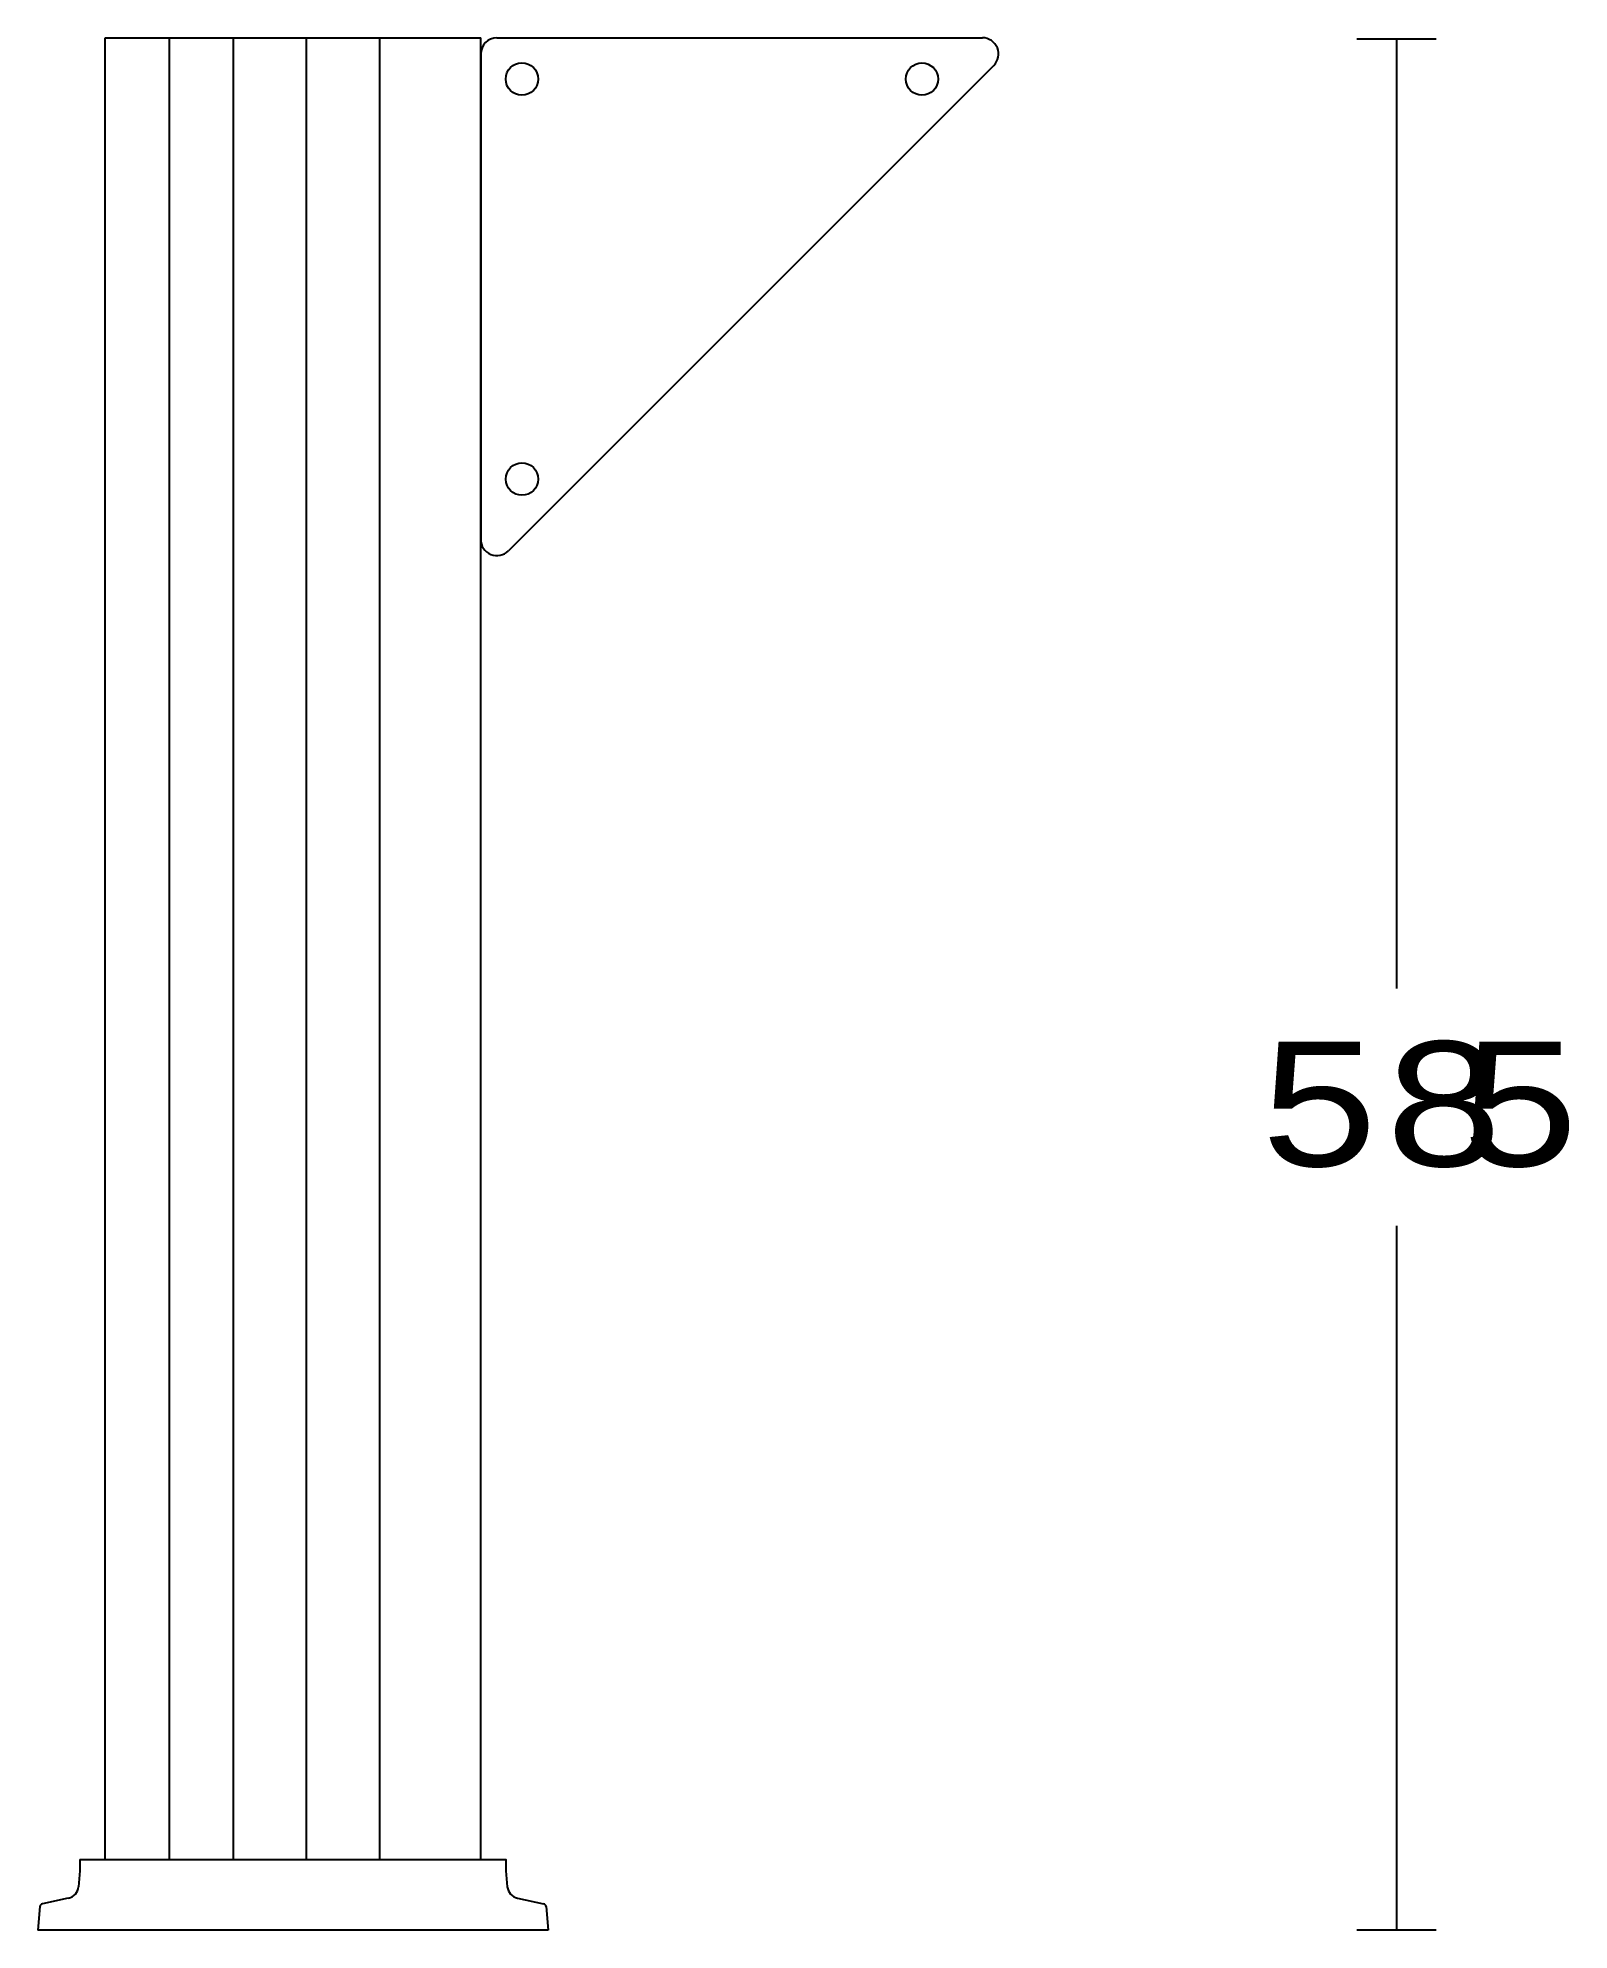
# Model space of a CAD drawing. Extents: x 0 to 160, y 0 to 198.
import ezdxf

# ---------------------------------------------------------------- set-up
doc = ezdxf.new("R2010")
doc.units = 0
doc.layers.add('LIVELLO_1', color=160, linetype='Continuous')
doc.styles.add('STD', font='txt')

# ---------------------------------------------------------------- blocks, each defined once
blk = doc.blocks.new('AI9-BLK1')
at = {"layer": 'LIVELLO_1', "color": 7}
for p, q in [((-72.02, -91.29), (-72.02, 98.64)), ((-72.02, 98.64), (-32.86, 98.64)), ((-65.32, -91.29), (-65.32, 98.64)), ((-58.64, -91.29), (-58.64, 98.64)), ((-51.01, -91.29), (-51.01, 98.64)), ((-43.37, -91.29), (-43.37, 98.64)), ((-32.86, -91.29), (-32.86, 98.64)), ((-32.86, 96.96), (-32.86, 46.35)), ((-31.17, 98.64), (19.44, 98.65)), ((66.73, 98.52), (58.48, 98.52)), ((62.61, 98.52), (62.61, -0.48)), ((20.63, 95.76), (-29.98, 45.16)), ((62.61, -25.23), (62.61, -98.56)), ((-74.65, -92.47), (-74.79, -94.12)), ((-74.65, -91.29), (-74.65, -92.47)), ((-72.02, -91.29), (-32.86, -91.29)), ((-78.82, -96.19), (-79.03, -98.65)), ((-75.86, -95.32), (-78.55, -95.89)), ((-26.05, -96.19), (-25.84, -98.65)), ((-25.84, -98.65), (-79.03, -98.65)), ((66.73, -98.64), (58.48, -98.64))]:
    blk.add_line(p, q, dxfattribs=at)
blk.add_lwpolyline([(-74.65, -91.29), (-30.23, -91.29), (-30.23, -92.47)], dxfattribs=at)
for centre, radius in [((-28.57, 94.35), 1.69), ((13.14, 94.35), 1.68), ((-28.56, 52.64), 1.69)]:
    blk.add_circle(centre, radius, dxfattribs=at)
for points, knots in [([(20.63, 95.76), (21.11, 96.25), (21.26, 96.97), (21, 97.6), (20.73, 98.23), (20.12, 98.65), (19.44, 98.65)], [0, 0, 0, 0, 1, 1, 1, 2, 2, 2, 2]), ([(-32.86, 46.35), (-32.86, 45.67), (-32.45, 45.06), (-31.82, 44.79), (-31.19, 44.53), (-30.46, 44.68), (-29.98, 45.16)], [0, 0, 0, 0, 1, 1, 1, 2, 2, 2, 2]), ([(-30.23, -92.47), (-30.23, -92.47), (-30.09, -94.12), (-30.09, -94.12), (-30.03, -94.71), (-29.6, -95.2), (-29.02, -95.32), (-29.02, -95.32), (-26.32, -95.89), (-26.32, -95.89)], [0, 0, 0, 0, 1, 1, 1, 2, 2, 2, 3, 3, 3, 3])]:
    blk.add_open_spline(points, degree=3, knots=knots, dxfattribs=at)
for points in [[(-31.17, 98.64), (-32.1, 98.64), (-32.86, 97.89), (-32.86, 96.96)], [(-75.85, -95.32), (-75.27, -95.2), (-74.84, -94.71), (-74.79, -94.12)], [(-78.55, -95.89), (-78.7, -95.93), (-78.81, -96.05), (-78.82, -96.19)], [(-26.05, -96.19), (-26.07, -96.05), (-26.18, -95.93), (-26.32, -95.89)]]:
    blk.add_open_spline(points, degree=3, dxfattribs=at)
at = {"layer": 'LIVELLO_1', "color": 7, "char_height": 12.9918, "attachment_point": 1, "style": 'STD'}
for s, insert in [('\\fCourier|b0|i0;\\H12.9918;\\C7;58', (48.03, -6)), ('\\fCourier|b0|i0;\\H12.9918;\\C7;5', (68.97, -6))]:
    blk.add_mtext(s, dxfattribs=dict(at, insert=insert))

msp = doc.modelspace()

# ---------------------------------------------------------------- block references
at = {"layer": 'LIVELLO_1', "color": 7}
msp.add_blockref('AI9-BLK1', (79.44528, 99.057778), dxfattribs=at)

doc.saveas('drawing.dxf')
